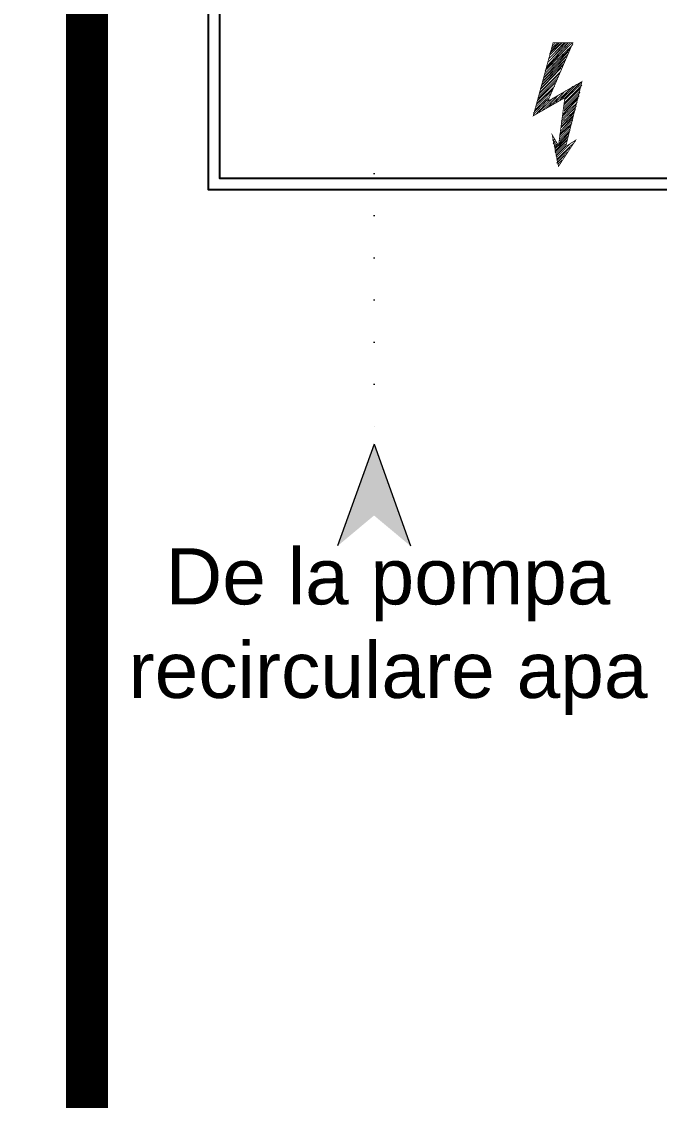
# Model space of a CAD drawing. Extents: x -6531732 to 89637, y -8915 to 32458.
# Drawn here: x 59735 to 60871, y 18354 to 20276 of the extents above; entities that cross this region are included whole.
import ezdxf

# ---------------------------------------------------------------- set-up
doc = ezdxf.new("R2010")
doc.units = 0
doc.linetypes.add('ACAD_ISO07W100', pattern=[3, 0, -3])
for name, color, linetype, lineweight in [('MC-SAN-ECHIPAMENTE', 7, 'Continuous', 0), ('SAN-MC-Circuit_Informatii', 83, 'ACAD_ISO07W100', 25), ('SAN-MC-HIDRANT', 1, 'HE_LINE', 25)]:
    doc.layers.add(name, color=color, linetype=linetype, lineweight=lineweight)
doc.layers.add('SAN-MC-TEXT', color=7, linetype='Continuous')
doc.styles.get("Standard").update_dxf_attribs({"font": 'arial.ttf'})
doc.linetypes.add('HE_LINE', pattern='A,300,-250,["HE",Standard,S=0.5,R=0,X=-100.5,Y=-30.5],-100', length=650)
doc.linetypes.add('PSI_LINE', pattern='A,300,-150,["PSI",Standard,S=0.5,R=0,X=-130,Y=-30],-5', length=455)

msp = doc.modelspace()

# ---------------------------------------------------------------- hatches: boundary and pattern name
at = {"layer": 'SAN-MC-TEXT'}
h = msp.add_hatch(color=256, dxfattribs=at)
h.paths.add_polyline_path([(60427.4, 19341.5), (60362.5, 19395.8), (60362.5, 19523)])
h.paths.add_polyline_path([(60362.5, 19523), (60362.5, 19395.8), (60297.6, 19341.5)])

# ---------------------------------------------------------------- linework, layer by layer
at = {"layer": 'MC-SAN-ECHIPAMENTE'}
for q in [(60297.6, 19341.5), (60427.4, 19341.5)]:
    msp.add_line((60362.5, 19523), q, dxfattribs=at)
at = {"layer": 'SAN-MC-Circuit_Informatii', "linetype": 'ACAD_ISO07W100', "lineweight": 0, "ltscale": 25}
msp.add_line((60362.5, 20005.2), (60362.5, 19523), dxfattribs=at)
at = {"layer": 'SAN-MC-HIDRANT', "color": 140, "linetype": 'PSI_LINE', "ltscale": 2, "const_width": 75}
msp.add_lwpolyline([(58615.3, 16099.8), (59751.6, 16099.8, 0.414214), (59851.6, 16199.8), (59851.6, 22698)], format="xyb", dxfattribs=at)
at = {"layer": 'SAN-MC-TEXT'}
for points in [[(61329.2, 19976.7), (61329.2, 21198.9), (60067.2, 21198.9), (60067.2, 19976.7)], [(61309.2, 19996.7), (61309.2, 21178.9), (60087.2, 21178.9), (60087.2, 19996.7)]]:
    msp.add_lwpolyline(points, close=True, dxfattribs=at)
at = {"layer": 'SAN-MC-TEXT', "linetype": 'Continuous', "const_width": 1.39}
for points in [[(60690.9, 20017.9), (60679.6, 20074.1), (60690.9, 20054.9), (60702.1, 20140), (60645.9, 20107.9), (60681.2, 20238.1), (60716.6, 20238.1), (60671.6, 20133.6), (60732.7, 20169), (60703.7, 20053.3), (60721.4, 20064.5), (60690.9, 20017.9)], [(60708.6, 20222), (60665.2, 20177)], [(60666.8, 20188.3), (60716.6, 20234.9)], [(60713.4, 20230), (60666.8, 20185)], [(60666.8, 20181.8), (60711.8, 20226.8)], [(60715, 20238.1), (60668.4, 20191.5)], [(60670, 20194.7), (60711.8, 20238.1)], [(60708.6, 20238.1), (60671.6, 20197.9)], [(60671.6, 20202.7), (60706.9, 20238.1)], [(60703.7, 20238.1), (60673.2, 20204.3)], [(60673.2, 20209.1), (60702.1, 20238.1)], [(60700.5, 20238.1), (60674.8, 20210.8)], [(60674.8, 20215.6), (60697.3, 20238.1)], [(60695.7, 20238.1), (60674.8, 20218.8)], [(60676.4, 20222), (60692.5, 20238.1)], [(60690.9, 20238.1), (60678, 20226.8)], [(60679.6, 20228.4), (60687.7, 20238.1)], [(60684.4, 20238.1), (60679.6, 20231.6)], [(60661.9, 20167.4), (60703.7, 20209.1)], [(60702.1, 20205.9), (60661.9, 20164.1)], [(60663.6, 20173.8), (60708.6, 20218.8)], [(60705.3, 20214), (60663.6, 20170.6)], [(60695.7, 20188.3), (60657.1, 20149.7)], [(60657.1, 20148.1), (60692.5, 20183.4)], [(60698.9, 20197.9), (60658.7, 20156.1)], [(60658.7, 20154.5), (60695.7, 20193.1)], [(60660.3, 20160.9), (60700.5, 20201.1)], [(60652.3, 20133.6), (60684.4, 20165.8)], [(60687.7, 20169), (60653.9, 20136.8)], [(60690.9, 20178.6), (60655.5, 20143.3)], [(60655.5, 20140), (60689.3, 20173.8)], [(60697.3, 20138.4), (60723, 20164.1)], [(60702.1, 20138.4), (60732.7, 20169)], [(60729.4, 20167.4), (60702.1, 20140)], [(60732.7, 20165.8), (60702.1, 20136.8)], [(60674.8, 20144.9), (60647.5, 20115.9)], [(60649.1, 20119.1), (60678, 20148.1)], [(60650.7, 20127.2), (60681.2, 20156.1)], [(60679.6, 20152.9), (60650.7, 20124)], [(60684.4, 20160.9), (60652.3, 20130.4)], [(60692.5, 20146.5), (60668.4, 20120.8)], [(60673.2, 20124), (60700.5, 20149.7)], [(60703.7, 20152.9), (60679.6, 20127.2)], [(60686.1, 20132), (60711.8, 20156.1)], [(60716.6, 20160.9), (60692.5, 20135.2)], [(60731.1, 20159.3), (60700.5, 20128.8)], [(60700.5, 20127.2), (60729.4, 20156.1)], [(60729.4, 20152.9), (60700.5, 20124)], [(60700.5, 20120.8), (60729.4, 20149.7)], [(60727.8, 20144.9), (60700.5, 20117.5)], [(60702.1, 20132), (60732.7, 20162.5)], [(60673.2, 20140), (60645.9, 20112.7)], [(60645.9, 20109.5), (60671.6, 20136.8)], [(60650.7, 20111.1), (60674.8, 20136.8)], [(60681.2, 20140), (60655.5, 20114.3)], [(60661.9, 20117.5), (60687.7, 20143.3)], [(60724.6, 20132), (60697.3, 20106.3)], [(60697.3, 20103.1), (60723, 20128.8)], [(60723, 20125.6), (60697.3, 20099.9)], [(60726.2, 20140), (60698.9, 20111.1)], [(60698.9, 20109.5), (60724.6, 20136.8)], [(60700.5, 20115.9), (60727.8, 20143.3)], [(60695.7, 20098.3), (60721.4, 20122.4)], [(60721.4, 20119.1), (60695.7, 20095)], [(60695.7, 20091.8), (60719.8, 20115.9)], [(60718.2, 20112.7), (60695.7, 20088.6)], [(60695.7, 20087), (60718.2, 20109.5)], [(60716.6, 20106.3), (60695.7, 20082.2)], [(60692.5, 20074.1), (60715, 20095)], [(60713.4, 20091.8), (60692.5, 20072.5)], [(60692.5, 20069.3), (60711.8, 20088.6)], [(60694.1, 20080.6), (60716.6, 20103.1)], [(60716.6, 20099.9), (60694.1, 20077.4)], [(60684.4, 20050), (60708.6, 20075.8)], [(60708.6, 20072.5), (60684.4, 20048.4)], [(60684.4, 20045.2), (60706.9, 20069.3)], [(60711.8, 20085.4), (60692.5, 20066.1)], [(60692.5, 20062.9), (60711.8, 20082.2)], [(60710.2, 20079), (60692.5, 20059.7)], [(60679.6, 20064.5), (60684.4, 20066.1)], [(60684.4, 20066.1), (60681.2, 20062.9)], [(60681.2, 20059.7), (60684.4, 20062.9)], [(60686.1, 20062.9), (60681.2, 20058.1)], [(60682.8, 20056.5), (60687.7, 20061.3)], [(60687.7, 20058.1), (60682.8, 20053.3)], [(60706.9, 20066.1), (60684.4, 20043.6)], [(60684.4, 20042), (60705.3, 20062.9)], [(60684.4, 20051.6), (60689.3, 20058.1)], [(60703.7, 20058.1), (60686.1, 20040.4)], [(60703.7, 20054.9), (60686.1, 20037.2)], [(60686.1, 20035.6), (60703.7, 20053.3)], [(60687.7, 20030.8), (60721.4, 20062.9)], [(60687.7, 20029.1), (60716.6, 20058.1)], [(60711.8, 20058.1), (60687.7, 20034)], [(60711.8, 20051.6), (60687.7, 20027.5)], [(60687.7, 20024.3), (60706.9, 20043.6)], [(60702.1, 20037.2), (60687.7, 20022.7)], [(60689.3, 20021.1), (60697.3, 20029.1)]]:
    msp.add_lwpolyline(points, dxfattribs=at)

# ---------------------------------------------------------------- texts
at = {"layer": 'SAN-MC-TEXT', "insert": (61099, 19337.4), "char_height": 100, "width": 1423.231, "attachment_point": 3}
msp.add_mtext('\\A1;\\pxqc;De la pompa recirculare apa', dxfattribs=at)

doc.saveas('drawing.dxf')
